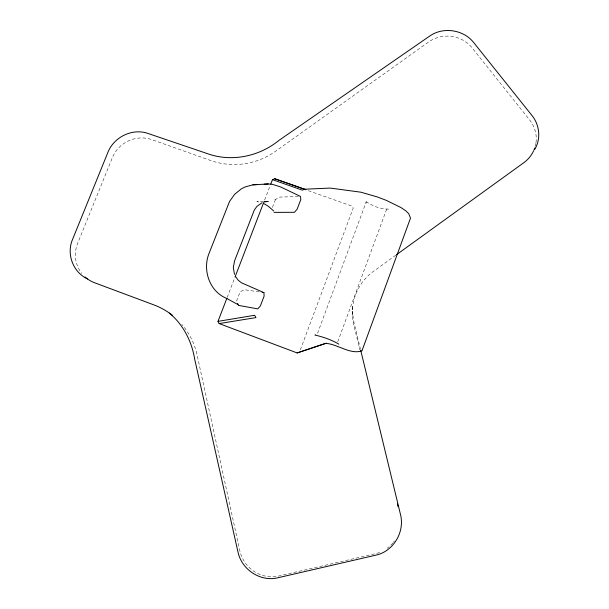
<?xml version="1.0" encoding="UTF-8"?>
<svg xmlns="http://www.w3.org/2000/svg" width="609" height="609" viewBox="0 0 609 609"><rect width="100%" height="100%" fill="white"/><g stroke="black" fill="none" stroke-linecap="round" stroke-linejoin="round"><path stroke-width="0.46" stroke-dasharray="3.04 2.28" d="M352.352 314.853L352.413 306.357L352.39 309.798M337.729 341.786L386.509 209.61L386.076 210.052L388.336 209.07C380.183 209.176 371.764 205.827 365.301 200.924L366.344 203.071L366.032 202.371L317.304 333.983L314.967 335.041M236.558 301.12L240.152 291.741L244.445 289.724L259.289 291.932M272.451 207.433L275.649 199.097L274.507 199.996L279.904 197.08L298.623 196.486M227.18 297.451L234.671 277.963M264.633 200.026L270.084 185.859M300.374 349.772L353.258 207.951L351.964 206.139L307.697 190.442M395.835 255.179L373.469 271.34A52.458 51.658 23.1 0 0 353.776 324.886L359.85 349.81M263.476 201.541L256.891 201.701L260.256 202.173M360.52 349.429L353.791 321.651L352.375 311.542M394.487 540.891A33.815 32.901 69.9 0 1 393.437 542.284M392.889 542.962A33.815 32.901 69.9 0 1 387.195 548.298M379.605 552.416A33.815 32.901 69.9 0 1 375.464 553.672L278.991 575.954A33.739 32.749 85 0 1 239.71 550.27L197.11 355.077A72.136 70.111 -59.2 0 0 181.809 324.323M536.011 142.544A31.82 30.442 9.6 0 0 529.617 119.927L472.15 47.898A31.234 29.742 1.2 0 0 428.523 42.051L275.687 151.184A69.038 66.259 -19.5 0 1 210.729 160.532L151.961 139.674A30.922 29.742 -32.5 0 0 112.33 157.739L77.701 243.189A31.356 30.275 -43.2 0 0 81.827 273.51M535.89 143.336A31.82 30.442 9.6 0 1 535.204 146.457"/><path stroke-width="0.91" d="M326.622 343.179L297.146 352.938L219.156 323.577L217.992 321.362L226.845 298.334M235.013 277.08L263.613 202.683M270.761 184.085L272.467 179.655L274.788 178.772L304.744 189.201L330.238 188.074L360.939 192.2L377.633 197.05L386.243 200.346L400.859 207.494L405.815 210.821L408.708 213.652L410.512 218.091L361.997 350.769C350.358 355.077 337.051 343.735 325.434 343.369L297.146 352.938M534.649 149.54C541.096 139.088 539.719 124.952 532.007 115.535L473.741 42.615C463.533 29.59 443.162 26.514 429.642 36.098L279.059 140.306C259.388 156.46 231.481 162.375 207.342 153.613L147.918 133.424C132.275 127.959 113.868 137.086 107.907 152.364L72.585 239.352C66.175 253.945 73.042 272.276 87.544 278.983M396.604 254.623L523.847 162.672A31.82 30.442 9.6 0 0 533.553 150.956M262.083 202.69L256.876 206.428L254.311 210.044L234.579 260.88L233.308 267.64L234.518 274.37M304.744 189.201L302.277 190.122L272.467 179.655M264.062 201.975L268.181 201.427L264.42 201.518M274.05 212.374L294.467 212.305L297.177 209.108L300.808 199.554L300.496 196.425L280.361 186.834L272.413 184.337L268.28 183.964L252.895 184.832L244.955 187.009L241.24 188.935L234.655 194.309L229.563 201.389L209.047 253.397C202.333 269.795 209.412 291.262 226.251 298.243M217.992 321.362L254.676 315.279L255.947 317.609L219.156 323.577M264.123 184.184L268.28 183.964M252.895 184.832L256.983 184.611M314.967 335.041C323.212 336.975 331.578 339.799 338.84 344.154M262.068 292.35L263.925 292.624L264.123 296.088L260.408 305.87L257.744 308.877L238.462 305.375M274.788 178.772L305.916 189.81M263.925 292.624L241.354 282.743L238.012 280.018L235.447 276.417M226.868 298.539L237.952 304.569M263.469 203.33L268.485 206.405L273.768 211.018M169.272 313.072C183.279 324.506 191.835 341.482 194.682 359.181L237.959 551.861C241.468 569.453 260.37 582.166 277.963 577.751L375.799 555.164C393.612 551.419 405.099 531.619 400.425 514.217L360.741 350.35M237.586 303.396L238.271 304.919M397.418 503.963L398.096 506.734M534.74 147.987A31.82 30.442 9.6 0 1 533.88 150.225M85.077 276.981A31.356 30.275 -43.2 0 0 94.555 282.743L153.986 304.934A72.136 70.111 -59.2 0 1 172.37 315.287"/></g></svg>
